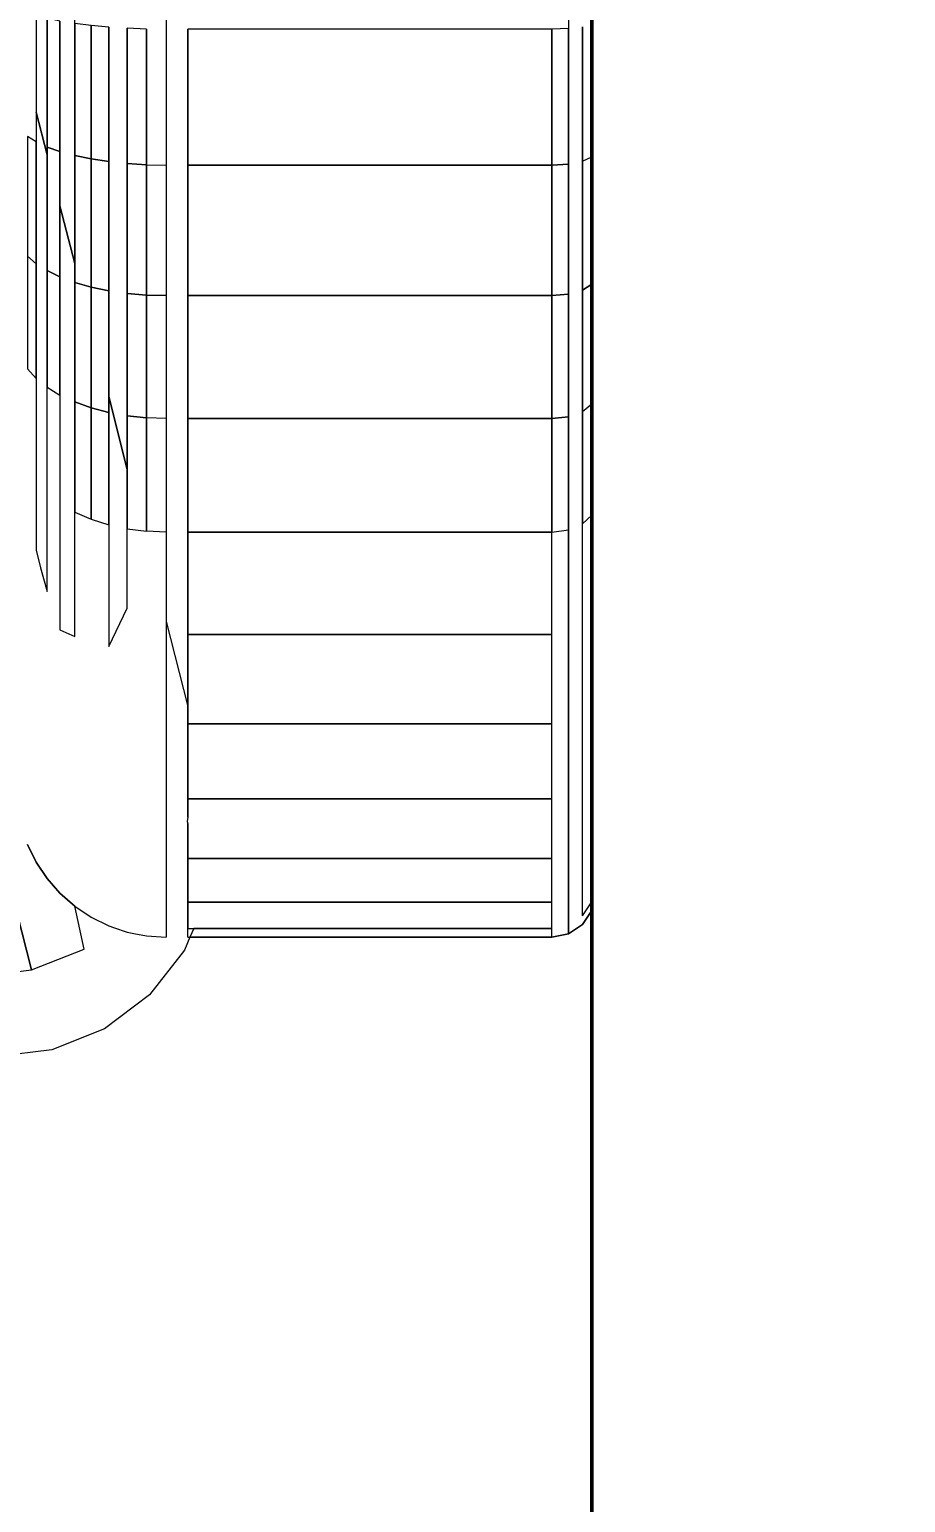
# Model space of a CAD drawing. Header units: millimetres. Extents: x 81693 to 98868, y 6565 to 11437.
# Drawn here: x 83417.494 to 83419.517, y 10799.625 to 10803.026 of the extents above; entities that cross this region are included whole.
import ezdxf

# ---------------------------------------------------------------- set-up
doc = ezdxf.new("R2010")
doc.units = ezdxf.units.MM
for name, color, linetype, lineweight in [('Cotas', 12, 'Continuous', 5), ('Moveis', 1, 'Continuous', 9), ('Parede Baixa', 5, 'Continuous', 50)]:
    doc.layers.add(name, color=color, linetype=linetype, lineweight=lineweight)
doc.styles.add('Valéria', font='romantic.ttf', dxfattribs={"height": 10})
doc.dimstyles.new('Cota - 50', dxfattribs={"dimtxt": 10, "dimasz": 5, "dimexe": 10, "dimexo": 20, "dimgap": 5, "dimtad": 1, "dimtxsty": 'Valéria', "dimblk": 'DOT', "dimcen": 0, "dimclrd": 12, "dimclre": 12, "dimclrt": 2, "dimazin": 2, "dimtfac": 1, "dimtix": 1, "dimtmove": 0, "dimatfit": 3, "dimldrblk": 'DOT', "dimfxl": 1, "dimarcsym": 0})

# ---------------------------------------------------------------- blocks, each defined once
blk = doc.blocks.new('o')
at = {"layer": 'Moveis'}
for p, q in [((12553.032, 3257.1479), (12553.032, 3251.9879)), ((12552.0706, 3253.7797), (12552.0706, 3254.0899)), ((12553.3321, 3254.1169), (12553.3321, 3253.8928)), ((12552.103, 3253.773), (12552.103, 3254.0859)), ((12552.982, 3253.7706), (12552.982, 3254.0844)), ((12553.3321, 3253.8928), (12553.3069, 3253.7941)), ((12552.0706, 3253.4819), (12552.0706, 3253.7797)), ((12552.103, 3253.4726), (12552.103, 3253.773)), ((12552.982, 3253.4694), (12552.982, 3253.7706)), ((12553.243, 3253.5433), (12553.2771, 3253.6769)), ((12552.0706, 3253.2012), (12552.0706, 3253.4819)), ((12552.103, 3253.1895), (12552.103, 3253.4726)), ((12552.982, 3253.1854), (12552.982, 3253.4694)), ((12553.1217, 3253.0679), (12553.1646, 3253.2362)), ((12552.0706, 3252.942), (12552.0706, 3253.2012)), ((12552.103, 3252.9282), (12552.103, 3253.1895)), ((12552.982, 3252.9233), (12552.982, 3253.1854)), ((12552.0489, 3252.9627), (12552.0706, 3252.942)), ((12552.0706, 3252.7085), (12552.0706, 3252.942)), ((12552.103, 3252.6927), (12552.103, 3252.9282)), ((12552.982, 3252.6871), (12552.982, 3252.9233)), ((12553.032, 3252.9233), (12553.0772, 3252.9252)), ((12552.0706, 3252.5044), (12552.0706, 3252.7085)), ((12553.032, 3252.7164), (12552.982, 3252.5204)), ((12553.2771, 3252.6972), (12553.243, 3252.6824)), ((12552.103, 3252.4868), (12552.103, 3252.6927)), ((12552.982, 3252.5204), (12552.982, 3252.6871)), ((12552.0706, 3252.3327), (12552.0706, 3252.5044)), ((12552.982, 3252.4806), (12552.982, 3252.5204)), ((12552.103, 3252.3137), (12552.103, 3252.4868)), ((12552.982, 3252.4515), (12552.982, 3252.4806)), ((12552.982, 3252.307), (12552.982, 3252.4515)), ((12552.0706, 3252.1963), (12552.0706, 3252.3327)), ((12552.103, 3252.1761), (12552.103, 3252.3137)), ((12552.982, 3252.2651), (12552.982, 3252.307)), ((12552.982, 3252.2651), (12552.9835, 3252.2553)), ((12552.9835, 3252.2553), (12552.982, 3252.2494)), ((12552.982, 3252.1691), (12552.982, 3252.2494)), ((12552.0706, 3252.0974), (12552.0706, 3252.1963)), ((12553.3522, 3252.2018), (12553.3321, 3252.1612)), ((12552.103, 3252.0763), (12552.103, 3252.1761)), ((12552.982, 3252.0689), (12552.982, 3252.1691)), ((12553.3321, 3252.1612), (12553.3069, 3252.1235)), ((12553.3069, 3252.1235), (12553.2771, 3252.0894)), ((12552.0706, 3252.0373), (12552.0706, 3252.0974)), ((12553.2771, 3252.0894), (12553.248, 3252.0639)), ((12552.0706, 3252.0373), (12552.0489, 3252.0696)), ((12552.0706, 3252.0172), (12552.0489, 3252.0497)), ((12552.103, 3252.0158), (12552.103, 3252.0763)), ((12552.982, 3252.0082), (12552.982, 3252.0689)), ((12553.243, 3252.0595), (12553.2053, 3252.0343)), ((12553.248, 3252.0639), (12553.243, 3252.0595)), ((12552.103, 3251.9955), (12552.0706, 3252.0172)), ((12552.103, 3251.9955), (12552.103, 3252.0158)), ((12553.1646, 3252.0143), (12553.1533, 3252.0104)), ((12553.2053, 3252.0343), (12553.1646, 3252.0143)), ((12552.1413, 3251.9879), (12552.103, 3251.9955)), ((12552.977, 3251.9879), (12552.1413, 3251.9879)), ((12552.9684, 3252.0082), (12552.977, 3251.9879)), ((12552.982, 3251.9879), (12552.977, 3251.9879)), ((12552.977, 3251.9879), (12552.9897, 3251.958)), ((12552.982, 3251.9879), (12552.982, 3252.0082)), ((12553.0772, 3251.9908), (12553.032, 3251.9879)), ((12553.1064, 3251.9966), (12553.0772, 3251.9908)), ((12553.1217, 3251.9997), (12553.1064, 3251.9966)), ((12553.1533, 3252.0104), (12553.1217, 3251.9997)), ((12552.9897, 3251.958), (12553.0702, 3251.8547)), ((12553.0702, 3251.8547), (12553.1746, 3251.7761)), ((12553.1746, 3251.7761), (12553.2957, 3251.7275)), ((12553.2957, 3251.7275), (12553.4254, 3251.7121))]:
    blk.add_line(p, q, dxfattribs=at)
for points, invisible_edges in [([(12552.0706, 3253.7797), (12552.103, 3257.1402), (12552.0706, 3253.4819)], 3), ([(12552.982, 3254.0844), (12553.032, 3257.1479), (12552.982, 3253.7706)], 3), ([(12552.982, 3254.0844), (12553.032, 3257.1479), (12552.982, 3253.7706)], 3), ([(12552.982, 3254.0844), (12553.032, 3257.1479), (12552.982, 3253.7706)], 3), ([(12552.982, 3254.0844), (12553.032, 3257.1479), (12552.982, 3253.7706)], 3), ([(12552.982, 3254.0844), (12553.032, 3257.1479), (12552.982, 3253.7706)], 3), ([(12553.1217, 3254.0866), (12553.1217, 3257.0554), (12553.1217, 3253.7743)], 3), ([(12553.1217, 3253.7743), (12553.1217, 3257.0554), (12553.1217, 3253.4744)], 3), ([(12552.103, 3255.3628), (12552.103, 3253.1895), (12552.103, 3255.6631)], 3), ([(12552.103, 3253.1895), (12552.103, 3255.3628), (12552.103, 3253.4726)], 3), ([(12552.103, 3253.4726), (12552.103, 3255.3628), (12552.103, 3255.0499)], 13), ([(12552.103, 3253.4726), (12552.103, 3255.0499), (12552.103, 3254.7294)], 13), ([(12552.0706, 3254.0899), (12552.0706, 3254.728), (12552.0706, 3253.7797)], 3), ([(12552.103, 3253.4726), (12552.103, 3254.7294), (12552.103, 3254.4064)], 13), ([(12552.103, 3253.4726), (12552.103, 3254.4064), (12552.103, 3254.0859)], 13), ([(12553.243, 3254.2477), (12553.243, 3253.7927), (12553.243, 3254.0979)], 1), ([(12553.243, 3253.7927), (12553.243, 3254.2477), (12553.2626, 3254.2003)], 13), ([(12552.0489, 3253.7897), (12552.0706, 3254.0899), (12552.0706, 3253.7797)], 1), ([(12553.2053, 3254.0931), (12553.1646, 3253.7788), (12553.1646, 3254.0894)], 1), ([(12553.1646, 3253.7788), (12553.2053, 3254.0931), (12553.2053, 3253.785)], 1), ([(12553.1646, 3254.0894), (12553.1646, 3253.4806), (12553.1646, 3253.2362)], 13), ([(12553.1646, 3253.4806), (12553.1646, 3254.0894), (12553.1646, 3253.7788)], 1), ([(12553.243, 3254.0979), (12553.2053, 3253.785), (12553.2053, 3254.0931)], 1), ([(12553.2053, 3253.785), (12553.243, 3254.0979), (12553.243, 3253.7927)], 1), ([(12553.3069, 3254.1098), (12553.2771, 3253.802), (12553.2771, 3254.1035)], 1), ([(12553.2771, 3253.802), (12553.3069, 3254.1098), (12553.3069, 3253.8125)], 1), ([(12553.2771, 3253.6769), (12553.2771, 3254.1035), (12553.2771, 3253.802)], 1), ([(12553.3069, 3254.1098), (12553.3321, 3254.1169), (12553.3069, 3253.8125)], 3), ([(12553.3069, 3253.8125), (12553.3321, 3254.1169), (12553.3069, 3253.7941)], 3), ([(12553.3069, 3253.7941), (12553.3321, 3254.1169), (12553.3321, 3253.8928)], 1), ([(12552.1413, 3254.0844), (12552.103, 3253.773), (12552.103, 3254.0859)], 1), ([(12552.103, 3253.4726), (12552.103, 3254.0859), (12552.103, 3253.773)], 1), ([(12552.103, 3253.773), (12552.1413, 3254.0844), (12552.1413, 3253.7706)], 1), ([(12552.982, 3254.0844), (12552.1413, 3253.7706), (12552.1413, 3254.0844)], 1), ([(12552.1413, 3253.7706), (12552.982, 3254.0844), (12552.982, 3253.7706)], 1), ([(12553.032, 3253.7706), (12553.0772, 3254.085), (12553.0772, 3253.7715)], 1), ([(12553.1217, 3254.0866), (12553.0772, 3253.7715), (12553.0772, 3254.085)], 1), ([(12553.0772, 3253.7715), (12553.1217, 3254.0866), (12553.1217, 3253.7743)], 1), ([(12553.3321, 3253.8928), (12553.3069, 3253.5271), (12553.3069, 3253.7941)], 1), ([(12553.3069, 3253.5271), (12553.3321, 3253.8928), (12553.3069, 3253.2581)], 3), ([(12553.3321, 3253.0338), (12553.3321, 3253.8928), (12553.3321, 3253.2783)], 3), ([(12553.3321, 3253.2783), (12553.3321, 3253.8928), (12553.3321, 3253.5431)], 3), ([(12553.3321, 3253.5431), (12553.3321, 3253.8928), (12553.3321, 3253.8242)], 1), ([(12553.3522, 3253.8367), (12553.3321, 3253.5431), (12553.3321, 3253.8242)], 1), ([(12553.3321, 3253.5431), (12553.3522, 3253.8367), (12553.3522, 3253.5605)], 1), ([(12553.2053, 3253.785), (12553.1646, 3253.4806), (12553.1646, 3253.7788)], 1), ([(12553.1646, 3253.4806), (12553.2053, 3253.785), (12553.2053, 3253.4891)], 1), ([(12553.243, 3253.7927), (12553.2053, 3253.4891), (12553.2053, 3253.785)], 1), ([(12553.2053, 3253.4891), (12553.243, 3253.7927), (12553.243, 3253.5433)], 13), ([(12553.243, 3253.7927), (12553.2771, 3253.6769), (12553.243, 3253.5433)], 1), ([(12553.3069, 3253.5271), (12553.2771, 3253.802), (12553.3069, 3253.8125)], 13), ([(12553.3069, 3253.5271), (12553.2771, 3253.6769), (12553.2771, 3253.802)], 13), ([(12553.3069, 3253.5271), (12553.3069, 3253.8125), (12553.3069, 3253.7941)], 1), ([(12552.0489, 3253.4957), (12552.0706, 3253.7797), (12552.0706, 3253.4819)], 1), ([(12552.1413, 3253.7706), (12552.103, 3253.4726), (12552.103, 3253.773)], 1), ([(12552.103, 3253.4726), (12552.1413, 3253.7706), (12552.1413, 3253.4694)], 1), ([(12552.1413, 3253.7706), (12552.982, 3253.4694), (12552.1413, 3253.4694)], 1), ([(12552.982, 3253.4694), (12552.1413, 3253.7706), (12552.982, 3253.7706)], 1), ([(12552.982, 3252.5204), (12552.982, 3253.4694), (12552.982, 3253.7706)], 13), ([(12552.982, 3252.5204), (12552.982, 3253.7706), (12553.032, 3252.7164)], 3), ([(12552.982, 3252.5204), (12552.982, 3253.4694), (12552.982, 3253.7706)], 13), ([(12552.982, 3252.5204), (12552.982, 3253.7706), (12553.032, 3252.7164)], 3), ([(12552.982, 3252.5204), (12552.982, 3253.4694), (12552.982, 3253.7706)], 13), ([(12552.982, 3252.5204), (12552.982, 3253.7706), (12553.032, 3252.7164)], 3), ([(12552.982, 3252.5204), (12552.982, 3253.4694), (12552.982, 3253.7706)], 13), ([(12552.982, 3252.5204), (12552.982, 3253.7706), (12553.032, 3252.7164)], 3), ([(12552.982, 3252.5204), (12552.982, 3253.4694), (12552.982, 3253.7706)], 13), ([(12552.982, 3252.5204), (12552.982, 3253.7706), (12553.032, 3252.7164)], 3), ([(12553.032, 3253.4694), (12553.0772, 3253.7715), (12553.0772, 3253.4706)], 1), ([(12553.1217, 3253.4744), (12553.0772, 3253.7715), (12553.1217, 3253.7743)], 1), ([(12553.0772, 3253.7715), (12553.1217, 3253.4744), (12553.0772, 3253.4706)], 1), ([(12553.243, 3253.2238), (12553.243, 3253.5433), (12553.2771, 3253.6769)], 13), ([(12553.243, 3253.2238), (12553.2771, 3253.6769), (12553.2771, 3253.5126)], 13), ([(12553.2771, 3253.6769), (12553.3069, 3253.5271), (12553.2771, 3253.5126)], 1), ([(12553.3522, 3253.3001), (12553.3321, 3253.5431), (12553.3522, 3253.5605)], 1), ([(12553.2053, 3253.4891), (12553.243, 3253.5433), (12553.243, 3253.4999)], 1), ([(12553.243, 3253.5433), (12553.243, 3253.2238), (12553.243, 3253.4999)], 1), ([(12553.3069, 3253.5271), (12553.2771, 3253.2398), (12553.2771, 3253.5126)], 1), ([(12553.2771, 3253.2398), (12553.3069, 3253.5271), (12553.3069, 3253.2581)], 1), ([(12553.2771, 3253.2398), (12553.2771, 3252.988), (12553.2771, 3253.5126)], 2), ([(12553.3321, 3253.5431), (12553.3522, 3253.3001), (12553.3321, 3253.2783)], 1), ([(12552.0706, 3253.2012), (12552.0489, 3253.4957), (12552.0706, 3253.4819)], 1), ([(12552.0706, 3253.4819), (12552.0706, 3252.942), (12552.0706, 3253.2012)], 1), ([(12552.0706, 3252.5044), (12552.0706, 3253.4819), (12552.0706, 3252.3327)], 3), ([(12552.0706, 3252.3327), (12552.0706, 3253.4819), (12552.0706, 3252.1963)], 3), ([(12552.0706, 3252.1963), (12552.0706, 3253.4819), (12552.0706, 3252.0974)], 3), ([(12552.0706, 3252.0974), (12552.0706, 3253.4819), (12552.0706, 3252.0373)], 3), ([(12552.0706, 3252.0172), (12552.0706, 3253.4819), (12552.103, 3251.9955)], 3), ([(12553.2053, 3253.2103), (12553.1646, 3253.4806), (12553.2053, 3253.4891)], 1), ([(12553.2053, 3253.2103), (12553.1646, 3253.2362), (12553.1646, 3253.4806)], 13), ([(12553.243, 3253.2238), (12553.2053, 3253.4891), (12553.243, 3253.4999)], 1), ([(12553.2053, 3253.4891), (12553.243, 3253.2238), (12553.2053, 3253.2103)], 1), ([(12552.103, 3253.4726), (12552.1413, 3253.1854), (12552.103, 3253.1895)], 1), ([(12552.1413, 3253.1854), (12552.103, 3253.4726), (12552.1413, 3253.4694)], 1), ([(12552.1413, 3253.4694), (12552.982, 3253.1854), (12552.1413, 3253.1854)], 1), ([(12552.982, 3253.1854), (12552.1413, 3253.4694), (12552.982, 3253.4694)], 1), ([(12552.982, 3253.4694), (12552.982, 3252.9233), (12552.982, 3253.1854)], 1), ([(12552.982, 3253.4694), (12552.982, 3252.9233), (12552.982, 3253.1854)], 1), ([(12552.982, 3253.4694), (12552.982, 3252.9233), (12552.982, 3253.1854)], 1), ([(12552.982, 3253.4694), (12552.982, 3252.9233), (12552.982, 3253.1854)], 1), ([(12552.982, 3253.4694), (12552.982, 3252.9233), (12552.982, 3253.1854)], 1), ([(12553.0772, 3253.187), (12553.032, 3253.4694), (12553.0772, 3253.4706)], 1), ([(12553.1217, 3253.1918), (12553.0772, 3253.4706), (12553.1217, 3253.4744)], 1), ([(12553.0772, 3253.4706), (12553.1217, 3253.1918), (12553.0772, 3253.187)], 1), ([(12553.1646, 3253.2362), (12553.1217, 3253.1918), (12553.1217, 3253.4744)], 13), ([(12553.3069, 3253.2581), (12553.3069, 3252.786), (12553.3069, 3253.0097)], 1), ([(12553.3069, 3252.786), (12553.3069, 3253.2581), (12553.3218, 3252.8409)], 3), ([(12552.0706, 3252.942), (12552.0489, 3253.2186), (12552.0706, 3253.2012)], 1), ([(12553.1217, 3252.7474), (12553.1217, 3253.0679), (12553.1646, 3253.2362)], 13), ([(12553.1217, 3252.7474), (12553.1646, 3253.2362), (12553.1646, 3253.1996)], 13), ([(12553.1217, 3253.1918), (12553.1646, 3253.2362), (12553.1217, 3253.0679)], 1), ([(12553.1646, 3253.2362), (12553.2053, 3253.2103), (12553.1646, 3253.1996)], 1), ([(12553.2053, 3253.2103), (12553.1646, 3252.9401), (12553.1646, 3253.1996)], 1), ([(12553.1646, 3252.9401), (12553.2053, 3253.2103), (12553.2053, 3252.9529)], 1), ([(12553.243, 3253.2238), (12553.2053, 3252.9529), (12553.2053, 3253.2103)], 1), ([(12553.2053, 3252.9529), (12553.243, 3253.2238), (12553.243, 3252.969)], 1), ([(12553.243, 3253.2238), (12553.243, 3252.7393), (12553.243, 3252.969)], 1), ([(12553.243, 3252.7393), (12553.243, 3253.2238), (12553.243, 3252.6824)], 3), ([(12553.243, 3252.6824), (12553.243, 3253.2238), (12553.2771, 3252.6972)], 3), ([(12552.1413, 3253.1854), (12552.103, 3252.9282), (12552.103, 3253.1895)], 1), ([(12552.103, 3252.6927), (12552.103, 3253.1895), (12552.103, 3252.9282)], 1), ([(12552.103, 3252.9282), (12552.1413, 3253.1854), (12552.1413, 3252.9233)], 1), ([(12552.982, 3253.1854), (12552.1413, 3252.9233), (12552.1413, 3253.1854)], 1), ([(12552.1413, 3252.9233), (12552.982, 3253.1854), (12552.982, 3252.9233)], 1), ([(12553.0772, 3252.9252), (12553.032, 3253.1854), (12553.0772, 3253.187)], 1), ([(12553.1217, 3253.1918), (12553.0772, 3252.9252), (12553.0772, 3253.187)], 1), ([(12553.0772, 3252.9252), (12553.1217, 3253.1918), (12553.1217, 3253.0679)], 13), ([(12553.1646, 3252.7064), (12553.1646, 3253.1996), (12553.1646, 3252.9401)], 1), ([(12553.0772, 3252.9252), (12553.1217, 3253.0679), (12553.1217, 3252.9308)], 1), ([(12553.1217, 3253.0679), (12553.1217, 3252.7474), (12553.1217, 3252.9308)], 1), ([(12553.3321, 3252.8815), (12553.3218, 3252.8409), (12553.3321, 3253.0338)], 2), ([(12553.2771, 3252.6972), (12553.2771, 3252.988), (12553.2771, 3252.7611)], 1), ([(12552.0706, 3252.5044), (12552.0706, 3252.7085), (12552.0706, 3252.942)], 12), ([(12552.982, 3252.9233), (12552.1413, 3252.6871), (12552.1413, 3252.9233)], 1), ([(12552.1413, 3252.6871), (12552.982, 3252.9233), (12552.982, 3252.6871)], 1), ([(12552.982, 3252.9233), (12552.982, 3252.5204), (12552.982, 3252.6871)], 1), ([(12552.982, 3252.9233), (12552.982, 3252.5204), (12552.982, 3252.6871)], 1), ([(12552.982, 3252.9233), (12552.982, 3252.5204), (12552.982, 3252.6871)], 1), ([(12552.982, 3252.9233), (12552.982, 3252.5204), (12552.982, 3252.6871)], 1), ([(12552.982, 3252.9233), (12552.982, 3252.5204), (12552.982, 3252.6871)], 1), ([(12553.1217, 3252.7474), (12553.1646, 3252.7064), (12553.1646, 3252.659)], 1), ([(12552.103, 3251.9955), (12552.103, 3252.6927), (12552.103, 3252.4868)], 13), ([(12552.982, 3252.6871), (12552.1413, 3252.4806), (12552.1413, 3252.6871)], 1), ([(12552.1413, 3252.4806), (12552.982, 3252.6871), (12552.982, 3252.4806)], 3), ([(12552.982, 3252.4806), (12552.982, 3252.6871), (12552.982, 3252.5204)], 1), ([(12552.103, 3251.9955), (12552.103, 3252.4868), (12552.103, 3252.3137)], 13), ([(12552.982, 3252.4806), (12552.1413, 3252.307), (12552.1413, 3252.4806)], 1), ([(12552.1413, 3252.307), (12552.982, 3252.4806), (12552.982, 3252.307)], 3), ([(12552.982, 3252.307), (12552.982, 3252.4806), (12552.982, 3252.4515)], 1), ([(12553.4769, 3252.4376), (12553.4724, 3251.8963), (12553.3429, 3251.9122)], 1), ([(12553.3429, 3251.9122), (12553.3522, 3252.2018), (12553.4769, 3252.4376)], 3), ([(12552.103, 3251.9955), (12552.103, 3252.3137), (12552.103, 3252.1761)], 13), ([(12552.982, 3252.307), (12552.1413, 3252.1691), (12552.1413, 3252.307)], 1), ([(12552.1413, 3252.1691), (12552.982, 3252.307), (12552.982, 3252.1691)], 3), ([(12552.982, 3252.1691), (12552.982, 3252.307), (12552.982, 3252.2651)], 13), ([(12552.9835, 3252.2553), (12552.982, 3252.2494), (12552.982, 3252.2651)], 2), ([(12552.982, 3252.1691), (12552.982, 3252.2651), (12552.982, 3252.2494)], 3), ([(12553.3429, 3251.9122), (12553.3321, 3252.1612), (12553.3522, 3252.2018)], 13), ([(12552.103, 3251.9955), (12552.103, 3252.1761), (12552.103, 3252.0763)], 13), ([(12552.982, 3252.1691), (12552.1413, 3252.0689), (12552.1413, 3252.1691)], 1), ([(12552.1413, 3252.0689), (12552.982, 3252.1691), (12552.982, 3252.0689)], 1), ([(12553.3429, 3251.9122), (12553.3069, 3252.1235), (12553.3321, 3252.1612)], 13), ([(12553.3429, 3251.9122), (12553.2771, 3252.0894), (12553.3069, 3252.1235)], 13), ([(12553.3429, 3251.9122), (12553.248, 3252.0639), (12553.2771, 3252.0894)], 13), ([(12552.0237, 3245.9681), (12552.0489, 3252.0497), (12552.0706, 3252.0172)], 13), ([(12552.0237, 3245.9681), (12552.0489, 3252.0497), (12552.0706, 3252.0172)], 13), ([(12552.0237, 3245.9681), (12552.0489, 3252.0497), (12552.0706, 3252.0172)], 13), ([(12552.0237, 3245.9681), (12552.0489, 3252.0497), (12552.0706, 3252.0172)], 13), ([(12552.0237, 3245.9681), (12552.0489, 3252.0497), (12552.0706, 3252.0172)], 13), ([(12552.0489, 3252.0497), (12552.0706, 3252.0373), (12552.0706, 3252.0172)], 3), ([(12552.103, 3251.9955), (12552.103, 3252.0763), (12552.103, 3252.0158)], 1), ([(12552.982, 3252.0689), (12552.1413, 3252.0082), (12552.1413, 3252.0689)], 1), ([(12552.1413, 3252.0082), (12552.982, 3252.0689), (12552.9684, 3252.0082)], 3), ([(12552.9684, 3252.0082), (12552.982, 3252.0689), (12552.982, 3252.0082)], 1), ([(12553.243, 3252.0595), (12553.3429, 3251.9122), (12553.2216, 3251.9603)], 1), ([(12553.3429, 3251.9122), (12553.243, 3252.0595), (12553.248, 3252.0639)], 13), ([(12552.0237, 3245.9681), (12552.0706, 3252.0172), (12552.103, 3251.9955)], 13), ([(12552.0237, 3245.9681), (12552.0706, 3252.0172), (12552.103, 3251.9955)], 13), ([(12552.0237, 3245.9681), (12552.0706, 3252.0172), (12552.103, 3251.9955)], 13), ([(12552.0237, 3245.9681), (12552.0706, 3252.0172), (12552.103, 3251.9955)], 13), ([(12552.0237, 3245.9681), (12552.0706, 3252.0172), (12552.103, 3251.9955)], 13), ([(12557.2599, 3250.6861), (12552.103, 3251.9955), (12552.1413, 3251.9879)], 13), ([(12557.2599, 3250.6861), (12552.103, 3251.9955), (12552.1413, 3251.9879)], 13), ([(12557.2599, 3250.6861), (12552.103, 3251.9955), (12552.1413, 3251.9879)], 13), ([(12557.2599, 3250.6861), (12552.103, 3251.9955), (12552.1413, 3251.9879)], 13), ([(12557.2599, 3250.6861), (12552.103, 3251.9955), (12552.1413, 3251.9879)], 13), ([(12552.9684, 3252.0082), (12552.1413, 3251.9879), (12552.1413, 3252.0082)], 1), ([(12552.1413, 3251.9879), (12552.9684, 3252.0082), (12552.977, 3251.9879)], 1), ([(12553.2957, 3251.7275), (12552.1413, 3251.9879), (12553.1746, 3251.7761)], 3), ([(12553.1746, 3251.7761), (12552.1413, 3251.9879), (12553.0702, 3251.8547)], 3), ([(12553.0702, 3251.8547), (12552.1413, 3251.9879), (12552.9897, 3251.958)], 3), ([(12552.9897, 3251.958), (12552.1413, 3251.9879), (12552.977, 3251.9879)], 1), ([(12553.2957, 3251.7275), (12552.1413, 3251.9879), (12553.1746, 3251.7761)], 3), ([(12553.1746, 3251.7761), (12552.1413, 3251.9879), (12553.0702, 3251.8547)], 3), ([(12553.0702, 3251.8547), (12552.1413, 3251.9879), (12552.9897, 3251.958)], 3), ([(12552.9897, 3251.958), (12552.1413, 3251.9879), (12552.977, 3251.9879)], 1), ([(12553.2957, 3251.7275), (12552.1413, 3251.9879), (12553.1746, 3251.7761)], 3), ([(12553.1746, 3251.7761), (12552.1413, 3251.9879), (12553.0702, 3251.8547)], 3), ([(12553.0702, 3251.8547), (12552.1413, 3251.9879), (12552.9897, 3251.958)], 3), ([(12552.9897, 3251.958), (12552.1413, 3251.9879), (12552.977, 3251.9879)], 1), ([(12553.2957, 3251.7275), (12552.1413, 3251.9879), (12553.1746, 3251.7761)], 3), ([(12553.1746, 3251.7761), (12552.1413, 3251.9879), (12553.0702, 3251.8547)], 3), ([(12553.0702, 3251.8547), (12552.1413, 3251.9879), (12552.9897, 3251.958)], 3), ([(12552.9897, 3251.958), (12552.1413, 3251.9879), (12552.977, 3251.9879)], 1), ([(12553.2957, 3251.7275), (12552.1413, 3251.9879), (12553.1746, 3251.7761)], 3), ([(12553.1746, 3251.7761), (12552.1413, 3251.9879), (12553.0702, 3251.8547)], 3), ([(12553.0702, 3251.8547), (12552.1413, 3251.9879), (12552.9897, 3251.958)], 3), ([(12552.9897, 3251.958), (12552.1413, 3251.9879), (12552.977, 3251.9879)], 1), ([(12557.2599, 3250.6861), (12553.2957, 3251.7275), (12553.4254, 3251.7121)], 13), ([(12557.2599, 3250.6861), (12553.2957, 3251.7275), (12553.4254, 3251.7121)], 13), ([(12557.2599, 3250.6861), (12553.2957, 3251.7275), (12553.4254, 3251.7121)], 13), ([(12557.2599, 3250.6861), (12553.2957, 3251.7275), (12553.4254, 3251.7121)], 13), ([(12557.2599, 3250.6861), (12553.2957, 3251.7275), (12553.4254, 3251.7121)], 13), ([(12552.0237, 3245.9681), (12557.2599, 3250.6861), (12557.3005, 3250.6784)], 13), ([(12552.0237, 3245.9681), (12557.2599, 3250.6861), (12557.3005, 3250.6784)], 13), ([(12552.0237, 3245.9681), (12557.2599, 3250.6861), (12557.3005, 3250.6784)], 13), ([(12552.0237, 3245.9681), (12557.2599, 3250.6861), (12557.3005, 3250.6784)], 13), ([(12552.0237, 3245.9681), (12557.2599, 3250.6861), (12557.3005, 3250.6784)], 13)]:
    blk.add_3dface(points, dxfattribs=dict(at, invisible_edges=invisible_edges))
blk = doc.blocks.new('_Dot')
at = {"color": 0, "linetype": 'ByBlock', "lineweight": -2}
blk.add_line((-0.5, 0), (-1, 0), dxfattribs=at)
at = {"color": 0, "linetype": 'ByBlock', "const_width": 0.5}
blk.add_lwpolyline([(-0.25, 0, 1), (0.25, 0, 1)], format="xyb", close=True, dxfattribs=at)
blk = doc.blocks.new('*D550')
at = {"layer": 'Cotas', "color": 12, "lineweight": -2, "transparency": 16777216}
for p, q in [((83438.7927, 10905.6965), (83499.591, 10905.6965)), ((83489.591, 10900.6965), (83489.591, 10650.6965)), ((83438.7927, 10645.6965), (83499.591, 10645.6965))]:
    blk.add_line(p, q, dxfattribs=at)
at = {"layer": 'Defpoints', "color": 0, "transparency": 16777216}
for p in [(83418.7927, 10905.6965), (83418.7927, 10645.6965), (83489.591, 10645.6965)]:
    blk.add_point(p, dxfattribs=at)
at = {"layer": 'Cotas', "color": 12, "lineweight": -2, "transparency": 16777216, "xscale": 5, "yscale": 5, "zscale": 5}
for p, rotation in [((83489.591, 10905.6965), 90), ((83489.591, 10645.6965), 270)]:
    blk.add_blockref('_Dot', p, dxfattribs=dict(at, rotation=rotation))
at = {"layer": 'Cotas', "color": 2, "transparency": 16777216, "insert": (83479.4431, 10775.6965), "char_height": 10, "attachment_point": 5, "rotation": 90, "style": 'Valéria'}
blk.add_mtext('260', dxfattribs=at)
blk = doc.blocks.new('*D605')
at = {"layer": 'Cotas', "color": 12, "lineweight": -2, "transparency": 16777216}
for p, q in [((83438.7927, 10920.6965), (83549.0171, 10920.6965)), ((83539.0171, 10915.6965), (83539.0171, 8485.6965)), ((83438.7927, 8480.6965), (83549.0171, 8480.6965))]:
    blk.add_line(p, q, dxfattribs=at)
at = {"layer": 'Defpoints', "color": 0, "transparency": 16777216}
for p in [(83418.7927, 10920.6965), (83418.7927, 8480.6965), (83539.0171, 8480.6965)]:
    blk.add_point(p, dxfattribs=at)
at = {"layer": 'Cotas', "color": 12, "lineweight": -2, "transparency": 16777216, "xscale": 5, "yscale": 5, "zscale": 5}
for p, rotation in [((83539.0171, 10920.6965), 90), ((83539.0171, 8480.6965), 270)]:
    blk.add_blockref('_Dot', p, dxfattribs=dict(at, rotation=rotation))
at = {"layer": 'Cotas', "color": 2, "transparency": 16777216, "insert": (83528.9062, 9700.6965), "char_height": 10, "attachment_point": 5, "rotation": 90, "style": 'Valéria'}
blk.add_mtext('2440', dxfattribs=at)
blk = doc.blocks.new('*D546')
at = {"layer": 'Cotas', "color": 12, "lineweight": -2, "transparency": 16777216}
for p, q in [((83428.1162, 11236.0702), (83397.5079, 11280.4623)), ((81917.3008, 10247.7147), (83399.068, 11269.3913)), ((81938.1162, 10208.7171), (81907.5079, 10253.1092))]:
    blk.add_line(p, q, dxfattribs=at)
at = {"layer": 'Defpoints', "color": 0, "transparency": 16777216}
for p in [(83403.1844, 11272.2295), (83439.4691, 11219.6047), (81949.4691, 10192.2516)]:
    blk.add_point(p, dxfattribs=at)
at = {"layer": 'Cotas', "color": 12, "lineweight": -2, "transparency": 16777216, "xscale": 5, "yscale": 5, "zscale": 5}
for p, rotation in [((83403.1844, 11272.2295), 34.58621303410529), ((81913.1844, 10244.8765), 214.5862130341053)]:
    blk.add_blockref('_Dot', p, dxfattribs=dict(at, rotation=rotation))
at = {"layer": 'Cotas', "color": 2, "transparency": 16777216, "insert": (82652.3988, 10766.9441), "char_height": 10, "attachment_point": 5, "rotation": 34.5862, "style": 'Valéria'}
blk.add_mtext('1815', dxfattribs=at)
blk = doc.blocks.new('*D547')
at = {"layer": 'Cotas', "color": 12, "lineweight": -2, "transparency": 16777216}
for p, q in [((83453.7927, 11227.8374), (83606.5888, 11227.8374)), ((83596.5888, 11222.8374), (83596.5888, 6978.6965)), ((83437.2294, 6973.6965), (83606.5888, 6973.6965))]:
    blk.add_line(p, q, dxfattribs=at)
at = {"layer": 'Defpoints', "color": 0, "transparency": 16777216}
for p in [(83433.7927, 11227.8374), (83417.2294, 6973.6965), (83596.5888, 6973.6965)]:
    blk.add_point(p, dxfattribs=at)
at = {"layer": 'Cotas', "color": 12, "lineweight": -2, "transparency": 16777216, "xscale": 5, "yscale": 5, "zscale": 5}
for p, rotation in [((83596.5888, 11227.8374), 90), ((83596.5888, 6973.6965), 270)]:
    blk.add_blockref('_Dot', p, dxfattribs=dict(at, rotation=rotation))
at = {"layer": 'Cotas', "color": 2, "transparency": 16777216, "insert": (83586.3965, 9100.767), "char_height": 10, "attachment_point": 5, "rotation": 90, "style": 'Valéria'}
blk.add_mtext('4254', dxfattribs=at)

msp = doc.modelspace()

# ---------------------------------------------------------------- linework, layer by layer
at = {"layer": 'Parede Baixa'}
msp.add_line((83418.7927, 10645.6965), (83418.7927, 10905.6965), dxfattribs=at)

# ---------------------------------------------------------------- block references
at = {"layer": 'Parede Baixa', "xscale": -1}
msp.add_blockref('o', (95970.8416, 7548.9425), dxfattribs=at)

# ---------------------------------------------------------------- dimensions: what is measured, and where the dimension line sits
at = {"layer": 'Cotas'}
dim = msp.add_aligned_dim(p1=(81949.4691, 10192.2516), p2=(83439.4691, 11219.6047), distance=63.9215, text='1815', dimstyle='Cota - 50', dxfattribs=at)
dim.commit()
dim.dimension.update_dxf_attribs({"geometry": '*D546', "text_midpoint": (82652.3988, 10766.9441)})
dim = msp.add_linear_dim(base=(83596.5888, 6973.6965), p1=(83433.7927, 11227.8374), p2=(83417.2294, 6973.6965), angle=90, text='4254', dimstyle='Cota - 50', dxfattribs=at)
dim.commit()
dim.dimension.update_dxf_attribs({"geometry": '*D547', "text_midpoint": (83586.3965, 9100.767)})
for base, p1, p2, picture, middle in [((83539.0171, 8480.6965), (83418.7927, 10920.6965), (83418.7927, 8480.6965), '*D605', (83528.9062, 9700.6965)), ((83489.591, 10645.6965), (83418.7927, 10905.6965), (83418.7927, 10645.6965), '*D550', (83479.4431, 10775.6965))]:
    dim = msp.add_linear_dim(base=base, p1=p1, p2=p2, angle=90, dimstyle='Cota - 50', dxfattribs=at)
    dim.commit()
    dim.dimension.update_dxf_attribs({"geometry": picture, "text_midpoint": middle})

doc.saveas('drawing.dxf')
